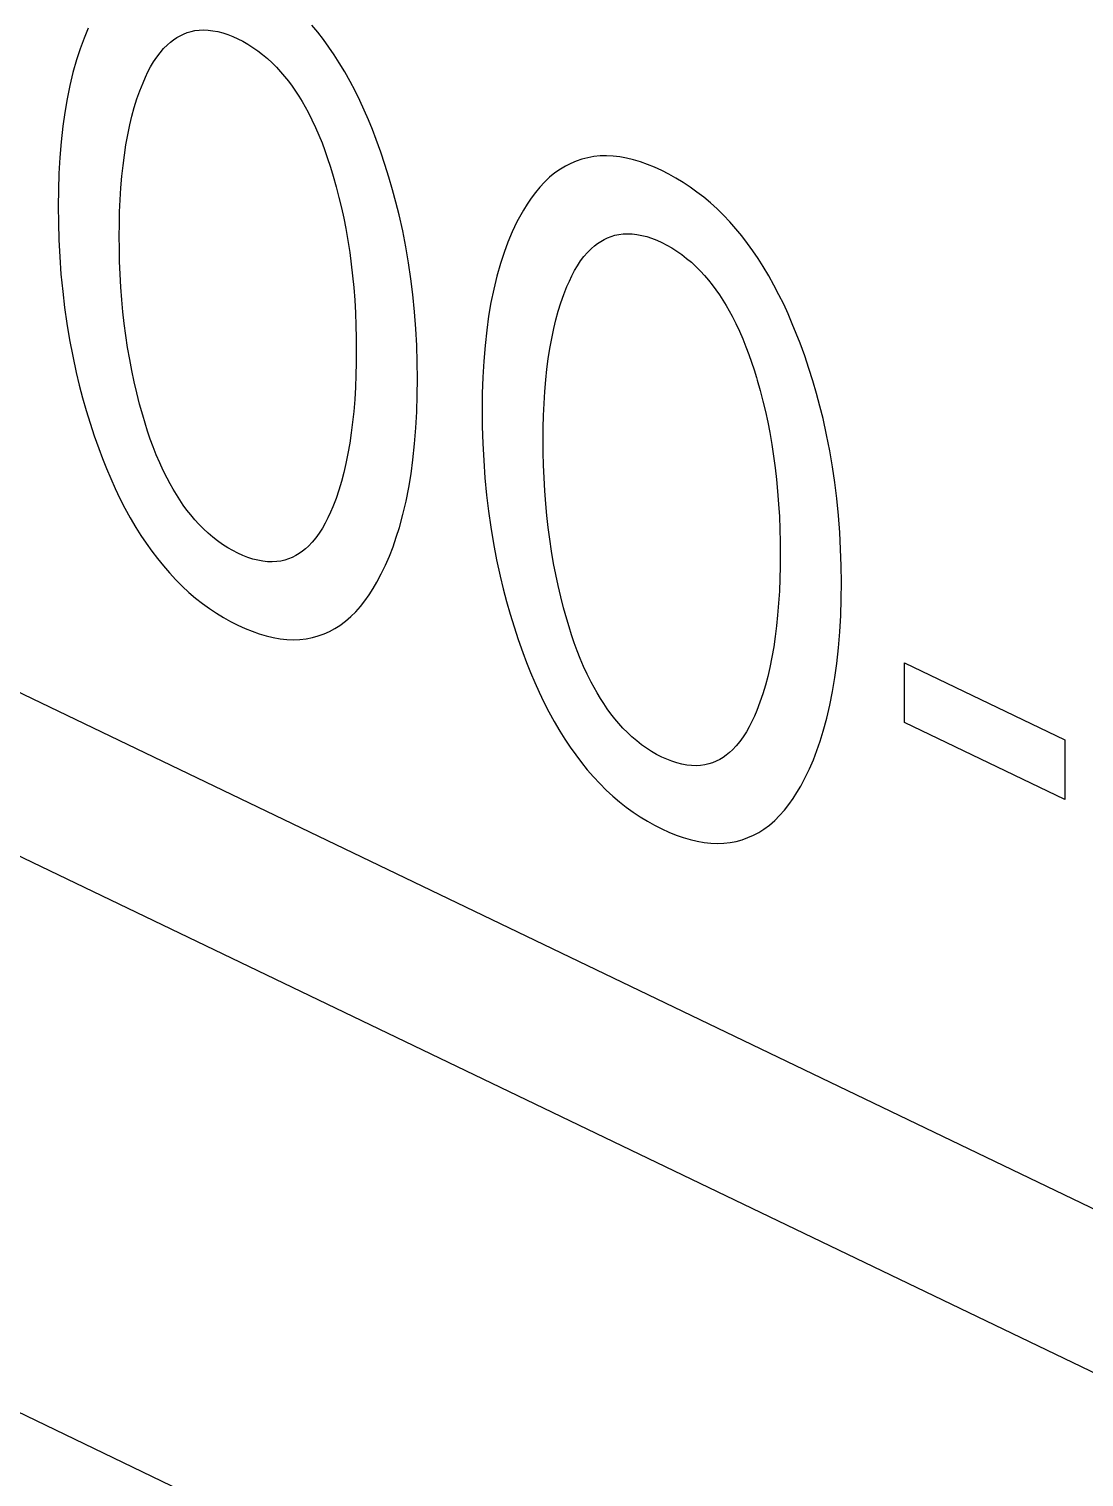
# Model space of a CAD drawing. Extents: x 0 to 420, y 0 to 297.
# Drawn here: x 196.187 to 198.495, y 119.478 to 122.645 of the extents above; entities that cross this region are included whole.
import ezdxf

# ---------------------------------------------------------------- set-up
doc = ezdxf.new("R2010")
doc.units = 0
doc.header["$LTSCALE"] = 23.1
doc.layers.add('40000_ISO', color=7, linetype='CONTINUOUS')

msp = doc.modelspace()

# ---------------------------------------------------------------- linework, layer by layer
at = {"layer": '40000_ISO', "color": 7, "linetype": 'CONTINUOUS'}
for p, q in [((151.239, 142.7894), (204.6505, 117.1157)), ((151.4456, 142.3318), (204.8571, 116.6581)), ((196.8189, 122.6381), (196.806, 122.6538)), ((196.3076, 122.6249), (196.299, 122.6017)), ((196.317, 122.6473), (196.3076, 122.6249)), ((196.4966, 122.6164), (196.5033, 122.6215)), ((196.5033, 122.6215), (196.5104, 122.6263)), ((196.5104, 122.6263), (196.5177, 122.6305)), ((196.5177, 122.6305), (196.5254, 122.6342)), ((196.5254, 122.6342), (196.5334, 122.6373)), ((196.5334, 122.6373), (196.5417, 122.6398)), ((196.5417, 122.6398), (196.5503, 122.6417)), ((196.5503, 122.6417), (196.5593, 122.6428)), ((196.5593, 122.6428), (196.5691, 122.6432)), ((196.5691, 122.6432), (196.5792, 122.6427)), ((196.5792, 122.6427), (196.5896, 122.6415)), ((196.5896, 122.6415), (196.6002, 122.6394)), ((196.6002, 122.6394), (196.611, 122.6366)), ((196.611, 122.6366), (196.6219, 122.6331)), ((196.6219, 122.6331), (196.6329, 122.6288)), ((196.6329, 122.6288), (196.6439, 122.6239)), ((196.6439, 122.6239), (196.655, 122.6182)), ((196.655, 122.6182), (196.666, 122.6119)), ((196.8313, 122.622), (196.8189, 122.6381)), ((196.8433, 122.6055), (196.8313, 122.622)), ((196.299, 122.6017), (196.2912, 122.5779)), ((196.4665, 122.5834), (196.4738, 122.5931)), ((196.4738, 122.5931), (196.4817, 122.6023)), ((196.4817, 122.6023), (196.4902, 122.6108)), ((196.4902, 122.6108), (196.4966, 122.6164)), ((196.666, 122.6119), (196.6769, 122.605)), ((196.6769, 122.605), (196.6877, 122.5974)), ((196.6877, 122.5974), (196.6983, 122.5892)), ((196.6983, 122.5892), (196.7087, 122.5805)), ((196.8547, 122.5886), (196.8433, 122.6055)), ((196.8657, 122.5715), (196.8547, 122.5886)), ((196.2912, 122.5779), (196.2833, 122.5501)), ((196.4474, 122.5512), (196.4533, 122.5624)), ((196.4533, 122.5624), (196.4597, 122.5731)), ((196.4597, 122.5731), (196.4665, 122.5834)), ((196.7087, 122.5805), (196.7188, 122.5712)), ((196.7188, 122.5712), (196.7286, 122.5614)), ((196.7286, 122.5614), (196.7375, 122.5517)), ((196.878, 122.5511), (196.8657, 122.5715)), ((196.2833, 122.5501), (196.2764, 122.5216)), ((196.4297, 122.5102), (196.4367, 122.5277)), ((196.4367, 122.5277), (196.4419, 122.5396)), ((196.4419, 122.5396), (196.4474, 122.5512)), ((196.7375, 122.5517), (196.7462, 122.5416)), ((196.7462, 122.5416), (196.7545, 122.5311)), ((196.7545, 122.5311), (196.7625, 122.5203)), ((196.8895, 122.5305), (196.878, 122.5511)), ((196.9004, 122.5097), (196.8895, 122.5305)), ((196.2704, 122.4924), (196.2653, 122.4626)), ((196.2764, 122.5216), (196.2704, 122.4924)), ((196.4176, 122.4737), (196.4234, 122.4922)), ((196.4234, 122.4922), (196.4297, 122.5102)), ((196.7625, 122.5203), (196.7701, 122.5092)), ((196.7701, 122.5092), (196.7775, 122.4979)), ((196.7775, 122.4979), (196.7846, 122.4864)), ((196.9107, 122.4887), (196.9004, 122.5097)), ((196.2653, 122.4626), (196.2611, 122.4323)), ((196.4124, 122.4548), (196.4176, 122.4737)), ((196.7846, 122.4864), (196.7913, 122.4747)), ((196.7913, 122.4747), (196.7977, 122.4629)), ((196.7977, 122.4629), (196.8062, 122.4463)), ((196.9204, 122.4675), (196.9107, 122.4887)), ((196.9296, 122.4463), (196.9204, 122.4675)), ((196.2611, 122.4323), (196.2573, 122.3984)), ((196.4032, 122.4138), (196.4078, 122.4355)), ((196.4078, 122.4355), (196.4124, 122.4548)), ((196.8062, 122.4463), (196.814, 122.4296)), ((196.814, 122.4296), (196.8214, 122.4128)), ((196.9383, 122.425), (196.9296, 122.4463)), ((196.2573, 122.3984), (196.2545, 122.3639)), ((196.3992, 122.3917), (196.4032, 122.4138)), ((196.8214, 122.4128), (196.8282, 122.396)), ((196.8282, 122.396), (196.8346, 122.3791)), ((196.9465, 122.4036), (196.9383, 122.425)), ((196.9566, 122.376), (196.9465, 122.4036)), ((196.2545, 122.3639), (196.2526, 122.329)), ((196.3929, 122.3465), (196.3958, 122.3693)), ((196.3958, 122.3693), (196.3992, 122.3917)), ((196.8346, 122.3791), (196.8405, 122.3622)), ((196.9659, 122.3484), (196.9566, 122.376)), ((197.4096, 122.3636), (197.3967, 122.3604)), ((197.4229, 122.366), (197.4096, 122.3636)), ((197.4366, 122.3674), (197.4229, 122.366)), ((197.4506, 122.3677), (197.4366, 122.3674)), ((197.4649, 122.367), (197.4506, 122.3677)), ((197.4795, 122.3652), (197.4649, 122.367)), ((197.4944, 122.3625), (197.4795, 122.3652)), ((196.3904, 122.3235), (196.3929, 122.3465)), ((196.8405, 122.3622), (196.846, 122.3453)), ((196.846, 122.3453), (196.8512, 122.3285)), ((196.9746, 122.3209), (196.9659, 122.3484)), ((197.3498, 122.3388), (197.3375, 122.3302)), ((197.3608, 122.3454), (197.3498, 122.3388)), ((197.3723, 122.3512), (197.3608, 122.3454)), ((197.3842, 122.3562), (197.3723, 122.3512)), ((197.3967, 122.3604), (197.3842, 122.3562)), ((197.5095, 122.3589), (197.4944, 122.3625)), ((197.5248, 122.3543), (197.5095, 122.3589)), ((197.5402, 122.3489), (197.5248, 122.3543)), ((197.5557, 122.3426), (197.5402, 122.3489)), ((197.5713, 122.3355), (197.5557, 122.3426)), ((197.5868, 122.3276), (197.5713, 122.3355)), ((196.2526, 122.329), (196.2514, 122.2936)), ((196.3883, 122.2977), (196.3904, 122.3235)), ((196.8512, 122.3285), (196.8528, 122.3229)), ((196.8528, 122.3229), (196.8593, 122.2999)), ((196.9826, 122.2934), (196.9746, 122.3209)), ((197.315, 122.3104), (197.3046, 122.2993)), ((197.3259, 122.3207), (197.315, 122.3104)), ((197.3375, 122.3302), (197.3259, 122.3207)), ((197.6024, 122.319), (197.5868, 122.3276)), ((197.6178, 122.3096), (197.6024, 122.319)), ((197.6332, 122.2995), (197.6178, 122.3096)), ((196.2514, 122.2936), (196.2511, 122.2579)), ((196.3855, 122.2452), (196.3867, 122.2715)), ((196.3867, 122.2715), (196.3883, 122.2977)), ((196.8593, 122.2999), (196.8653, 122.2769)), ((196.8653, 122.2769), (196.8707, 122.2539)), ((196.9899, 122.266), (196.9826, 122.2934)), ((197.2856, 122.2751), (197.2769, 122.2622)), ((197.2949, 122.2875), (197.2856, 122.2751)), ((197.3046, 122.2993), (197.2949, 122.2875)), ((197.6483, 122.2886), (197.6332, 122.2995)), ((197.6632, 122.277), (197.6483, 122.2886)), ((197.6779, 122.2646), (197.6632, 122.277)), ((196.2511, 122.2579), (196.2514, 122.2212)), ((196.3849, 122.2185), (196.3855, 122.2452)), ((196.8707, 122.2539), (196.8757, 122.2311)), ((196.9967, 122.2387), (196.9899, 122.266)), ((197.0046, 122.2034), (196.9967, 122.2387)), ((197.2659, 122.2441), (197.2546, 122.2232)), ((197.2687, 122.2488), (197.2659, 122.2441)), ((197.2769, 122.2622), (197.2687, 122.2488)), ((197.6922, 122.2516), (197.6779, 122.2646)), ((197.7063, 122.2377), (197.6922, 122.2516)), ((197.72, 122.2232), (197.7063, 122.2377)), ((196.2514, 122.2212), (196.2525, 122.1841)), ((196.3847, 122.1917), (196.3849, 122.2185)), ((196.8757, 122.2311), (196.8801, 122.2084)), ((196.8801, 122.2084), (196.8847, 122.1824)), ((197.2546, 122.2232), (197.2443, 122.2016)), ((197.7333, 122.208), (197.72, 122.2232)), ((197.7462, 122.1924), (197.7333, 122.208)), ((196.2525, 122.1841), (196.2544, 122.1467)), ((196.3849, 122.1643), (196.3847, 122.1917)), ((196.8847, 122.1824), (196.8887, 122.1565)), ((197.0115, 122.1683), (197.0046, 122.2034)), ((197.2349, 122.1791), (197.2263, 122.156)), ((197.2443, 122.2016), (197.2349, 122.1791)), ((197.4239, 122.1706), (197.4306, 122.1758)), ((197.4306, 122.1758), (197.4377, 122.1805)), ((197.4377, 122.1805), (197.445, 122.1848)), ((197.445, 122.1848), (197.4527, 122.1885)), ((197.4527, 122.1885), (197.4607, 122.1916)), ((197.4607, 122.1916), (197.469, 122.1941)), ((197.469, 122.1941), (197.4777, 122.1959)), ((197.4777, 122.1959), (197.4866, 122.1971)), ((197.4866, 122.1971), (197.4964, 122.1974)), ((197.4964, 122.1974), (197.5065, 122.197)), ((197.5065, 122.197), (197.5169, 122.1957)), ((197.5169, 122.1957), (197.5275, 122.1937)), ((197.5275, 122.1937), (197.5383, 122.1909)), ((197.5383, 122.1909), (197.5492, 122.1874)), ((197.5492, 122.1874), (197.5602, 122.1831)), ((197.5602, 122.1831), (197.5713, 122.1781)), ((197.5713, 122.1781), (197.5823, 122.1725)), ((197.7586, 122.1763), (197.7462, 122.1924)), ((197.7706, 122.1597), (197.7586, 122.1763)), ((196.2544, 122.1467), (196.2572, 122.1089)), ((196.3855, 122.1366), (196.3849, 122.1643)), ((196.8887, 122.1565), (196.8921, 122.1307)), ((197.0175, 122.1333), (197.0115, 122.1683)), ((197.2263, 122.156), (197.2185, 122.1321)), ((197.3938, 122.1377), (197.4012, 122.1474)), ((197.4012, 122.1474), (197.409, 122.1565)), ((197.409, 122.1565), (197.4175, 122.165)), ((197.4175, 122.165), (197.4239, 122.1706)), ((197.5823, 122.1725), (197.5933, 122.1662)), ((197.5933, 122.1662), (197.6042, 122.1592)), ((197.6042, 122.1592), (197.615, 122.1517)), ((197.615, 122.1517), (197.6256, 122.1435)), ((197.6256, 122.1435), (197.636, 122.1348)), ((197.7821, 122.1429), (197.7706, 122.1597)), ((197.7931, 122.1257), (197.7821, 122.1429)), ((196.3866, 122.1088), (196.3855, 122.1366)), ((196.8921, 122.1307), (196.895, 122.1052)), ((197.0226, 122.0987), (197.0175, 122.1333)), ((197.2185, 122.1321), (197.2106, 122.1044)), ((197.3747, 122.1054), (197.3806, 122.1166)), ((197.3806, 122.1166), (197.387, 122.1274)), ((197.387, 122.1274), (197.3938, 122.1377)), ((197.636, 122.1348), (197.6461, 122.1255)), ((197.6461, 122.1255), (197.6559, 122.1157)), ((197.6559, 122.1157), (197.6649, 122.106)), ((197.8053, 122.1054), (197.7931, 122.1257)), ((196.2572, 122.1089), (196.2609, 122.0708)), ((196.3882, 122.0807), (196.3866, 122.1088)), ((196.3904, 122.0524), (196.3882, 122.0807)), ((196.895, 122.1052), (196.8974, 122.0798)), ((196.8974, 122.0798), (196.8996, 122.0519)), ((197.0268, 122.0643), (197.0226, 122.0987)), ((197.2106, 122.1044), (197.2037, 122.0758)), ((197.357, 122.0644), (197.364, 122.082)), ((197.364, 122.082), (197.3692, 122.0939)), ((197.3692, 122.0939), (197.3747, 122.1054)), ((197.6649, 122.106), (197.6735, 122.0958)), ((197.6735, 122.0958), (197.6818, 122.0853)), ((197.6818, 122.0853), (197.6898, 122.0745)), ((197.8168, 122.0847), (197.8053, 122.1054)), ((197.8277, 122.0639), (197.8168, 122.0847)), ((196.2609, 122.0708), (196.2651, 122.0359)), ((196.3928, 122.0267), (196.3904, 122.0524)), ((196.8996, 122.0519), (196.9012, 122.0242)), ((197.0305, 122.0267), (197.0268, 122.0643)), ((197.1977, 122.0467), (197.1926, 122.0169)), ((197.2037, 122.0758), (197.1977, 122.0467)), ((197.3507, 122.0464), (197.357, 122.0644)), ((197.6898, 122.0745), (197.6975, 122.0634)), ((197.6975, 122.0634), (197.7048, 122.0521)), ((197.7048, 122.0521), (197.7119, 122.0406)), ((197.838, 122.0429), (197.8277, 122.0639)), ((196.2651, 122.0359), (196.2701, 122.0008)), ((196.3956, 122.0007), (196.3928, 122.0267)), ((196.9012, 122.0242), (196.9023, 121.9967)), ((197.0333, 121.9896), (197.0305, 122.0267)), ((197.1926, 122.0169), (197.1884, 121.9866)), ((197.3398, 122.009), (197.345, 122.0279)), ((197.345, 122.0279), (197.3507, 122.0464)), ((197.7119, 122.0406), (197.7186, 122.029)), ((197.7186, 122.029), (197.725, 122.0172)), ((197.725, 122.0172), (197.7335, 122.0006)), ((197.8477, 122.0218), (197.838, 122.0429)), ((197.8569, 122.0005), (197.8477, 122.0218)), ((196.2701, 122.0008), (196.276, 121.9654)), ((196.399, 121.9746), (196.3956, 122.0007)), ((196.9023, 121.9967), (196.903, 121.9695)), ((197.0353, 121.9528), (197.0333, 121.9896)), ((197.1884, 121.9866), (197.1847, 121.9527)), ((197.3305, 121.9681), (197.3351, 121.9897)), ((197.3351, 121.9897), (197.3398, 122.009)), ((197.7335, 122.0006), (197.7414, 121.9839)), ((197.7414, 121.9839), (197.7487, 121.9671)), ((197.8656, 121.9792), (197.8569, 122.0005)), ((196.276, 121.9654), (196.2828, 121.9298)), ((196.403, 121.9483), (196.399, 121.9746)), ((196.903, 121.9695), (196.9032, 121.9424)), ((197.0364, 121.9163), (197.0353, 121.9528)), ((197.1847, 121.9527), (197.1819, 121.9182)), ((197.3265, 121.946), (197.3305, 121.9681)), ((197.7487, 121.9671), (197.7555, 121.9502)), ((197.8739, 121.9579), (197.8656, 121.9792)), ((197.8839, 121.9303), (197.8739, 121.9579)), ((196.2828, 121.9298), (196.2905, 121.8939)), ((196.4075, 121.9219), (196.403, 121.9483)), ((196.4121, 121.8978), (196.4075, 121.9219)), ((196.9032, 121.9424), (196.903, 121.9152)), ((197.3202, 121.9008), (197.3231, 121.9236)), ((197.3231, 121.9236), (197.3265, 121.946)), ((197.7555, 121.9502), (197.7619, 121.9334)), ((197.7619, 121.9334), (197.7678, 121.9165)), ((197.8932, 121.9027), (197.8839, 121.9303)), ((196.2905, 121.8939), (196.2972, 121.8664)), ((196.4172, 121.8735), (196.4121, 121.8978)), ((196.9024, 121.8882), (196.9013, 121.8614)), ((196.903, 121.9152), (196.9024, 121.8882)), ((197.0368, 121.8802), (197.0364, 121.9163)), ((197.1819, 121.9182), (197.1799, 121.8833)), ((197.3178, 121.8777), (197.3202, 121.9008)), ((197.7678, 121.9165), (197.7733, 121.8996)), ((197.7733, 121.8996), (197.7785, 121.8827)), ((197.9019, 121.8752), (197.8932, 121.9027)), ((196.2972, 121.8664), (196.3044, 121.8387)), ((196.4228, 121.8492), (196.4172, 121.8735)), ((196.9013, 121.8614), (196.8996, 121.8349)), ((197.0365, 121.8439), (197.0368, 121.8802)), ((197.1799, 121.8833), (197.1788, 121.8479)), ((197.3156, 121.8519), (197.3178, 121.8777)), ((197.7785, 121.8827), (197.7802, 121.8772)), ((197.7802, 121.8772), (197.7867, 121.8541)), ((197.9099, 121.8477), (197.9019, 121.8752)), ((191.5296, 121.8474), (207.6683, 114.0899)), ((196.3044, 121.8387), (196.3123, 121.8109)), ((196.4291, 121.8247), (196.4228, 121.8492)), ((196.8996, 121.8349), (196.8975, 121.8087)), ((197.0354, 121.808), (197.0365, 121.8439)), ((197.1788, 121.8479), (197.1784, 121.8121)), ((197.3129, 121.7994), (197.314, 121.8258)), ((197.314, 121.8258), (197.3156, 121.8519)), ((197.7867, 121.8541), (197.7926, 121.8311)), ((197.7926, 121.8311), (197.7981, 121.8082)), ((197.9173, 121.8203), (197.9099, 121.8477)), ((196.3123, 121.8109), (196.3208, 121.7831)), ((196.4359, 121.8001), (196.4291, 121.8247)), ((196.4411, 121.7829), (196.4359, 121.8001)), ((196.8975, 121.8087), (196.8951, 121.7852)), ((197.0334, 121.7725), (197.0354, 121.808)), ((197.1784, 121.8121), (197.1787, 121.7754)), ((197.3122, 121.7728), (197.3129, 121.7994)), ((197.7981, 121.8082), (197.803, 121.7854)), ((197.924, 121.793), (197.9173, 121.8203)), ((196.3208, 121.7831), (196.33, 121.7552)), ((196.4466, 121.7656), (196.4411, 121.7829)), ((196.4526, 121.7483), (196.4466, 121.7656)), ((196.8922, 121.762), (196.8888, 121.7392)), ((196.8951, 121.7852), (196.8922, 121.762)), ((197.0306, 121.7375), (197.0334, 121.7725)), ((197.1787, 121.7754), (197.1798, 121.7384)), ((197.312, 121.7459), (197.3122, 121.7728)), ((197.803, 121.7854), (197.8074, 121.7627)), ((197.8074, 121.7627), (197.812, 121.7366)), ((197.9319, 121.7577), (197.924, 121.793)), ((196.33, 121.7552), (196.3399, 121.7272)), ((196.4589, 121.731), (196.4526, 121.7483)), ((196.4657, 121.7137), (196.4589, 121.731)), ((196.8888, 121.7392), (196.8849, 121.7167)), ((197.027, 121.703), (197.0306, 121.7375)), ((197.1798, 121.7384), (197.1818, 121.701)), ((197.3122, 121.7185), (197.312, 121.7459)), ((197.812, 121.7366), (197.816, 121.7107)), ((197.9388, 121.7225), (197.9319, 121.7577)), ((196.3399, 121.7272), (196.3481, 121.7054)), ((196.3481, 121.7054), (196.3568, 121.6835)), ((196.4731, 121.6965), (196.4657, 121.7137)), ((196.8849, 121.7167), (196.8804, 121.6946)), ((197.0228, 121.6722), (197.027, 121.703)), ((197.1818, 121.701), (197.1846, 121.6632)), ((197.3128, 121.6909), (197.3122, 121.7185)), ((197.816, 121.7107), (197.8194, 121.685)), ((197.9448, 121.6876), (197.9388, 121.7225)), ((196.3568, 121.6835), (196.3661, 121.6617)), ((196.481, 121.6794), (196.4731, 121.6965)), ((196.4895, 121.6623), (196.481, 121.6794)), ((196.8758, 121.6749), (196.8707, 121.6555)), ((196.8804, 121.6946), (196.8758, 121.6749)), ((197.0178, 121.6419), (197.0228, 121.6722)), ((197.3139, 121.663), (197.3128, 121.6909)), ((197.8194, 121.685), (197.8223, 121.6594)), ((197.9499, 121.6529), (197.9448, 121.6876)), ((196.3661, 121.6617), (196.3758, 121.64)), ((196.3758, 121.64), (196.3862, 121.6184)), ((196.4959, 121.6503), (196.4895, 121.6623)), ((196.5027, 121.6384), (196.4959, 121.6503)), ((196.5097, 121.6267), (196.5027, 121.6384)), ((196.865, 121.6366), (196.8588, 121.6181)), ((196.8707, 121.6555), (196.865, 121.6366)), ((197.0119, 121.6121), (197.0178, 121.6419)), ((197.1846, 121.6632), (197.1882, 121.6251)), ((197.3156, 121.635), (197.3139, 121.663)), ((197.3177, 121.6067), (197.3156, 121.635)), ((197.8223, 121.6594), (197.8248, 121.634)), ((197.9541, 121.6185), (197.9499, 121.6529)), ((196.3862, 121.6184), (196.3972, 121.597)), ((196.5171, 121.6152), (196.5097, 121.6267)), ((196.5248, 121.6038), (196.5171, 121.6152)), ((196.5328, 121.5928), (196.5248, 121.6038)), ((196.8588, 121.6181), (196.8519, 121.6002)), ((197.0051, 121.583), (197.0119, 121.6121)), ((197.1882, 121.6251), (197.1924, 121.5902)), ((197.3201, 121.5809), (197.3177, 121.6067)), ((197.8248, 121.634), (197.8269, 121.6061)), ((197.8269, 121.6061), (197.8285, 121.5785)), ((197.9579, 121.581), (197.9541, 121.6185)), ((196.3972, 121.597), (196.4088, 121.5758)), ((196.4088, 121.5758), (196.4212, 121.5548)), ((196.5412, 121.5821), (196.5328, 121.5928)), ((196.5499, 121.5717), (196.5412, 121.5821)), ((196.5589, 121.5618), (196.5499, 121.5717)), ((196.8412, 121.5759), (196.8353, 121.5643)), ((196.8468, 121.5879), (196.8412, 121.5759)), ((196.8519, 121.6002), (196.8468, 121.5879)), ((196.9973, 121.5546), (197.0051, 121.583)), ((197.1924, 121.5902), (197.1974, 121.5551)), ((197.323, 121.555), (197.3201, 121.5809)), ((197.8285, 121.5785), (197.8297, 121.551)), ((197.9607, 121.5438), (197.9579, 121.581)), ((196.4212, 121.5548), (196.4322, 121.5373)), ((196.5687, 121.5518), (196.5589, 121.5618)), ((196.5789, 121.5424), (196.5687, 121.5518)), ((196.5893, 121.5335), (196.5789, 121.5424)), ((196.8221, 121.5424), (196.8148, 121.5323)), ((196.829, 121.5531), (196.8221, 121.5424)), ((196.8353, 121.5643), (196.829, 121.5531)), ((196.9907, 121.5334), (196.9973, 121.5546)), ((197.1974, 121.5551), (197.2033, 121.5197)), ((197.3264, 121.5289), (197.323, 121.555)), ((197.8297, 121.551), (197.8303, 121.5237)), ((197.9626, 121.507), (197.9607, 121.5438)), ((196.4322, 121.5373), (196.4437, 121.5201)), ((196.4437, 121.5201), (196.4557, 121.5032)), ((196.5999, 121.5252), (196.5893, 121.5335)), ((196.6108, 121.5176), (196.5999, 121.5252)), ((196.6218, 121.5105), (196.6108, 121.5176)), ((196.6328, 121.5042), (196.6218, 121.5105)), ((196.7919, 121.5081), (196.7852, 121.5026)), ((196.7983, 121.5139), (196.7919, 121.5081)), ((196.8069, 121.5228), (196.7983, 121.5139)), ((196.8148, 121.5323), (196.8069, 121.5228)), ((196.9756, 121.4923), (196.9835, 121.5126)), ((196.9835, 121.5126), (196.9907, 121.5334)), ((197.2033, 121.5197), (197.2101, 121.484)), ((197.3303, 121.5026), (197.3264, 121.5289)), ((197.8303, 121.5237), (197.8305, 121.4967)), ((196.4557, 121.5032), (196.4682, 121.4867)), ((196.4682, 121.4867), (196.4811, 121.4707)), ((196.6439, 121.4985), (196.6328, 121.5042)), ((196.6551, 121.4935), (196.6439, 121.4985)), ((196.6661, 121.4892), (196.6551, 121.4935)), ((196.6771, 121.4857), (196.6661, 121.4892)), ((196.6879, 121.4829), (196.6771, 121.4857)), ((196.6986, 121.481), (196.6879, 121.4829)), ((196.709, 121.4798), (196.6986, 121.481)), ((196.7192, 121.4795), (196.709, 121.4798)), ((196.729, 121.48), (196.7192, 121.4795)), ((196.738, 121.4813), (196.729, 121.48)), ((196.7467, 121.4833), (196.738, 121.4813)), ((196.7551, 121.4859), (196.7467, 121.4833)), ((196.7631, 121.4893), (196.7551, 121.4859)), ((196.7708, 121.4932), (196.7631, 121.4893)), ((196.7782, 121.4977), (196.7708, 121.4932)), ((196.7852, 121.5026), (196.7782, 121.4977)), ((196.9671, 121.4726), (196.9756, 121.4923)), ((197.2101, 121.484), (197.2179, 121.4482)), ((197.3348, 121.4762), (197.3303, 121.5026)), ((197.8305, 121.4967), (197.8303, 121.4694)), ((197.9638, 121.4706), (197.9626, 121.507)), ((196.4811, 121.4707), (196.4945, 121.4552)), ((196.4945, 121.4552), (196.5083, 121.4403)), ((196.948, 121.4349), (196.9579, 121.4535)), ((196.9579, 121.4535), (196.9671, 121.4726)), ((197.2179, 121.4482), (197.2245, 121.4206)), ((197.3394, 121.452), (197.3348, 121.4762)), ((197.3445, 121.4278), (197.3394, 121.452)), ((197.8303, 121.4694), (197.8297, 121.4424)), ((197.9641, 121.4344), (197.9638, 121.4706)), ((196.5083, 121.4403), (196.5225, 121.4261)), ((196.5225, 121.4261), (196.5369, 121.4129)), ((196.9311, 121.4075), (196.9398, 121.421)), ((196.9398, 121.421), (196.948, 121.4349)), ((197.2245, 121.4206), (197.2317, 121.3929)), ((197.3502, 121.4034), (197.3445, 121.4278)), ((197.8286, 121.4156), (197.827, 121.3891)), ((197.8297, 121.4424), (197.8286, 121.4156)), ((197.9638, 121.3981), (197.9641, 121.4344)), ((196.5369, 121.4129), (196.5515, 121.4003)), ((196.5515, 121.4003), (196.5665, 121.3886)), ((196.5665, 121.3886), (196.5817, 121.3775)), ((196.9019, 121.3705), (196.9122, 121.3822)), ((196.9122, 121.3822), (196.9219, 121.3945)), ((196.9219, 121.3945), (196.9311, 121.4075)), ((197.2317, 121.3929), (197.2396, 121.3652)), ((197.3564, 121.3789), (197.3502, 121.4034)), ((197.827, 121.3891), (197.8248, 121.3629)), ((197.9627, 121.3622), (197.9638, 121.3981)), ((196.5817, 121.3775), (196.5971, 121.3673)), ((196.5971, 121.3673), (196.6126, 121.3577)), ((196.6126, 121.3577), (196.6283, 121.349)), ((196.8793, 121.3496), (196.891, 121.3597)), ((196.891, 121.3597), (196.9019, 121.3705)), ((197.2396, 121.3652), (197.2481, 121.3373)), ((197.3633, 121.3544), (197.3564, 121.3789)), ((197.3684, 121.3371), (197.3633, 121.3544)), ((197.8248, 121.3629), (197.8224, 121.3395)), ((197.9608, 121.3268), (197.9627, 121.3622)), ((196.6283, 121.349), (196.6439, 121.3411)), ((196.6439, 121.3411), (196.6597, 121.3339)), ((196.6597, 121.3339), (196.6753, 121.3276)), ((196.6753, 121.3276), (196.6909, 121.3221)), ((196.6909, 121.3221), (196.7063, 121.3176)), ((196.82, 121.3176), (196.8325, 121.3221)), ((196.8325, 121.3221), (196.8445, 121.3274)), ((196.8445, 121.3274), (196.856, 121.3336)), ((196.856, 121.3336), (196.867, 121.3405)), ((196.867, 121.3405), (196.8793, 121.3496)), ((197.2481, 121.3373), (197.2573, 121.3094)), ((197.374, 121.3198), (197.3684, 121.3371)), ((197.3799, 121.3025), (197.374, 121.3198)), ((197.8224, 121.3395), (197.8196, 121.3163)), ((197.958, 121.2918), (197.9608, 121.3268)), ((196.7063, 121.3176), (196.7216, 121.314)), ((196.7216, 121.314), (196.7366, 121.3114)), ((196.7366, 121.3114), (196.7513, 121.3098)), ((196.7513, 121.3098), (196.7657, 121.3092)), ((196.7657, 121.3092), (196.7799, 121.3098)), ((196.7799, 121.3098), (196.7937, 121.3114)), ((196.7937, 121.3114), (196.8071, 121.314)), ((196.8071, 121.314), (196.82, 121.3176)), ((197.2573, 121.3094), (197.2672, 121.2815)), ((197.3862, 121.2853), (197.3799, 121.3025)), ((197.8162, 121.2934), (197.8122, 121.2709)), ((197.8196, 121.3163), (197.8162, 121.2934)), ((197.9543, 121.2573), (197.958, 121.2918)), ((197.2672, 121.2815), (197.2754, 121.2596)), ((197.2754, 121.2596), (197.2842, 121.2378)), ((197.3931, 121.268), (197.3862, 121.2853)), ((197.4004, 121.2508), (197.3931, 121.268)), ((197.8122, 121.2709), (197.8077, 121.2488)), ((197.9501, 121.2264), (197.9543, 121.2573)), ((198.1021, 121.2589), (198.4531, 121.0902)), ((198.1021, 121.1281), (198.1021, 121.2589)), ((197.2842, 121.2378), (197.2934, 121.216)), ((197.4083, 121.2336), (197.4004, 121.2508)), ((197.4169, 121.2166), (197.4083, 121.2336)), ((197.8031, 121.2291), (197.798, 121.2098)), ((197.8077, 121.2488), (197.8031, 121.2291)), ((197.9451, 121.1961), (197.9501, 121.2264)), ((197.2934, 121.216), (197.3032, 121.1943)), ((197.3032, 121.1943), (197.3135, 121.1727)), ((197.4233, 121.2046), (197.4169, 121.2166)), ((197.43, 121.1927), (197.4233, 121.2046)), ((197.437, 121.181), (197.43, 121.1927)), ((197.798, 121.2098), (197.7924, 121.1909)), ((197.9392, 121.1664), (197.9451, 121.1961)), ((197.3135, 121.1727), (197.3245, 121.1513)), ((197.4444, 121.1694), (197.437, 121.181)), ((197.4521, 121.1581), (197.4444, 121.1694)), ((197.7861, 121.1724), (197.7793, 121.1544)), ((197.7924, 121.1909), (197.7861, 121.1724)), ((197.9324, 121.1373), (197.9392, 121.1664)), ((197.3245, 121.1513), (197.3361, 121.1301)), ((197.3361, 121.1301), (197.3485, 121.1091)), ((197.4601, 121.147), (197.4521, 121.1581)), ((197.4685, 121.1363), (197.4601, 121.147)), ((197.4772, 121.126), (197.4685, 121.1363)), ((197.7686, 121.1302), (197.7626, 121.1186)), ((197.7741, 121.1421), (197.7686, 121.1302)), ((197.7793, 121.1544), (197.7741, 121.1421)), ((197.9247, 121.1089), (197.9324, 121.1373)), ((198.4531, 120.9594), (198.1021, 121.1281)), ((197.3485, 121.1091), (197.3595, 121.0916)), ((197.4862, 121.116), (197.4772, 121.126)), ((197.496, 121.1061), (197.4862, 121.116)), ((197.5062, 121.0966), (197.496, 121.1061)), ((197.5166, 121.0878), (197.5062, 121.0966)), ((197.7495, 121.0967), (197.7421, 121.0866)), ((197.7563, 121.1074), (197.7495, 121.0967)), ((197.7626, 121.1186), (197.7563, 121.1074)), ((197.918, 121.0876), (197.9247, 121.1089)), ((197.3595, 121.0916), (197.371, 121.0744)), ((197.371, 121.0744), (197.383, 121.0575)), ((197.5273, 121.0795), (197.5166, 121.0878)), ((197.5381, 121.0718), (197.5273, 121.0795)), ((197.5491, 121.0648), (197.5381, 121.0718)), ((197.5601, 121.0584), (197.5491, 121.0648)), ((197.7257, 121.0681), (197.7193, 121.0623)), ((197.7342, 121.077), (197.7257, 121.0681)), ((197.7421, 121.0866), (197.7342, 121.077)), ((197.9029, 121.0466), (197.9108, 121.0668)), ((197.9108, 121.0668), (197.918, 121.0876)), ((198.4531, 121.0902), (198.4531, 120.9594)), ((197.383, 121.0575), (197.3955, 121.041)), ((197.3955, 121.041), (197.4084, 121.0249)), ((197.5713, 121.0527), (197.5601, 121.0584)), ((197.5824, 121.0477), (197.5713, 121.0527)), ((197.5934, 121.0435), (197.5824, 121.0477)), ((197.6044, 121.04), (197.5934, 121.0435)), ((197.6153, 121.0372), (197.6044, 121.04)), ((197.6259, 121.0352), (197.6153, 121.0372)), ((197.6363, 121.0341), (197.6259, 121.0352)), ((197.6465, 121.0337), (197.6363, 121.0341)), ((197.6563, 121.0342), (197.6465, 121.0337)), ((197.6653, 121.0355), (197.6563, 121.0342)), ((197.674, 121.0375), (197.6653, 121.0355)), ((197.6824, 121.0402), (197.674, 121.0375)), ((197.6904, 121.0435), (197.6824, 121.0402)), ((197.6981, 121.0475), (197.6904, 121.0435)), ((197.7055, 121.0519), (197.6981, 121.0475)), ((197.7125, 121.0569), (197.7055, 121.0519)), ((197.7193, 121.0623), (197.7125, 121.0569)), ((197.8944, 121.0268), (197.9029, 121.0466)), ((197.4084, 121.0249), (197.4218, 121.0094)), ((197.4218, 121.0094), (197.4356, 120.9946)), ((197.8753, 120.9892), (197.8852, 121.0077)), ((197.8852, 121.0077), (197.8944, 121.0268)), ((197.4356, 120.9946), (197.4498, 120.9804)), ((197.4498, 120.9804), (197.4642, 120.9671)), ((197.8584, 120.9617), (197.8671, 120.9752)), ((197.8671, 120.9752), (197.8753, 120.9892)), ((197.4642, 120.9671), (197.4789, 120.9546)), ((197.4789, 120.9546), (197.4938, 120.9428)), ((197.4938, 120.9428), (197.509, 120.9318)), ((197.8395, 120.9364), (197.8493, 120.9488)), ((197.8493, 120.9488), (197.8584, 120.9617)), ((197.509, 120.9318), (197.5244, 120.9215)), ((197.5244, 120.9215), (197.54, 120.912)), ((197.54, 120.912), (197.5556, 120.9033)), ((197.8067, 120.9039), (197.8183, 120.9139)), ((197.8183, 120.9139), (197.8292, 120.9248)), ((197.8292, 120.9248), (197.8395, 120.9364)), ((197.5556, 120.9033), (197.5713, 120.8953)), ((197.5713, 120.8953), (197.587, 120.8882)), ((197.587, 120.8882), (197.6026, 120.8818)), ((197.6026, 120.8818), (197.6182, 120.8764)), ((197.6182, 120.8764), (197.6336, 120.8719)), ((197.7474, 120.8718), (197.7599, 120.8763)), ((197.7599, 120.8763), (197.7719, 120.8817)), ((197.7719, 120.8817), (197.7834, 120.8878)), ((197.7834, 120.8878), (197.7943, 120.8948)), ((197.7943, 120.8948), (197.8067, 120.9039)), ((197.6336, 120.8719), (197.6489, 120.8683)), ((197.6489, 120.8683), (197.6639, 120.8656)), ((197.6639, 120.8656), (197.6786, 120.864)), ((197.6786, 120.864), (197.693, 120.8635)), ((197.693, 120.8635), (197.7072, 120.864)), ((197.7072, 120.864), (197.721, 120.8656)), ((197.721, 120.8656), (197.7344, 120.8682)), ((197.7344, 120.8682), (197.7474, 120.8718))]:
    msp.add_line(p, q, dxfattribs=at)

doc.saveas('drawing.dxf')
